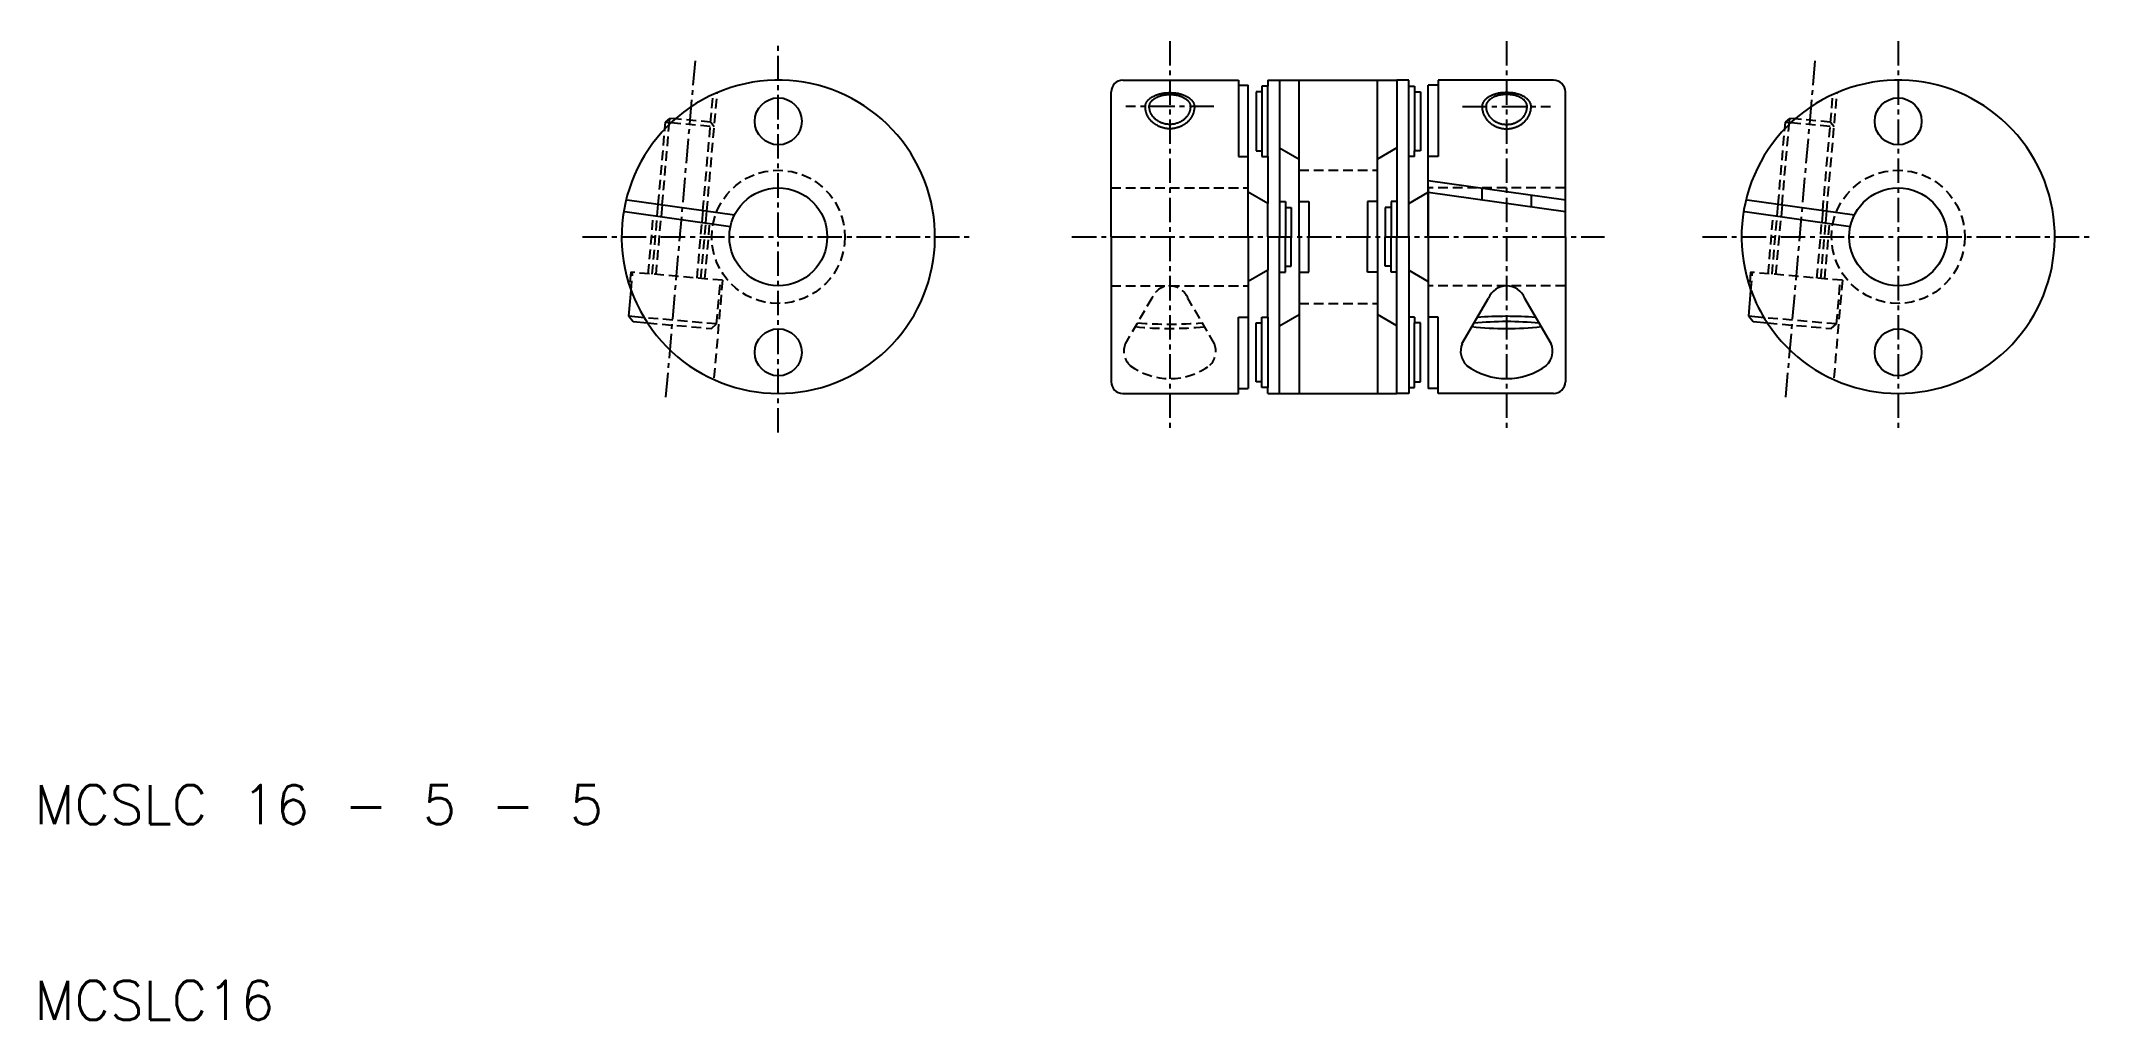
# Model space of a CAD drawing. Extents: x 10 to 115, y 10 to 60.
import ezdxf

# ---------------------------------------------------------------- set-up
doc = ezdxf.new("R2010")
doc.units = 0
doc.linetypes.add('CENTER', pattern=[2, 1.25, -0.25, 0.25, -0.25])
doc.linetypes.add('DASHED', pattern=[0.75, 0.5, -0.25])
doc.layers.get('0').update_dxf_attribs({"linetype": 'CONTINUOUS'})
doc.layers.add('CENTER', color=1, linetype='CENTER')
doc.styles.get("Standard").update_dxf_attribs({"font": 'txt.shx', "width": 0.7, "bigfont": 'bigfont.shx'})

msp = doc.modelspace()

# ---------------------------------------------------------------- linework, layer by layer
at = {"color": 7, "linetype": 'CONTINUOUS'}
for p, q in [((65.6, 58), (71.5, 58)), ((71.5, 58), (71.5, 57.74)), ((71.5, 57.74), (71.5, 54.1)), ((71.5, 57.74), (72, 57.74)), ((72, 52.28), (72, 57.74)), ((73, 57.7), (72.7, 57.7)), ((72.7, 57.7), (72.7, 57.4)), ((73, 58), (73.6, 58)), ((73, 58), (73, 57.7)), ((73, 54.1), (73, 57.7)), ((73.6, 58), (73.6, 50)), ((73.6, 58), (79.6, 58)), ((74.6, 53.97), (74.6, 58)), ((78.6, 53.97), (78.6, 58)), ((79.6, 58), (79.6, 50)), ((80.2, 58), (79.6, 58)), ((80.2, 57.7), (80.2, 58)), ((80.2, 54.1), (80.2, 57.7)), ((80.2, 57.7), (80.5, 57.7)), ((80.5, 57.7), (80.5, 57.4)), ((81.2, 52.28), (81.2, 57.74)), ((81.7, 57.74), (81.2, 57.74)), ((87.6, 58), (81.7, 58)), ((81.7, 58), (81.7, 57.74)), ((81.7, 57.74), (81.7, 54.1)), ((65, 50), (65, 57.4)), ((72.4, 57.4), (72.4, 54.4)), ((72.7, 57.4), (72.4, 57.4)), ((72.7, 57.4), (72.7, 54.4)), ((80.5, 57.4), (80.5, 54.4)), ((80.5, 57.4), (80.8, 57.4)), ((80.8, 57.4), (80.8, 54.4)), ((88.2, 50), (88.2, 57.4)), ((42.21, 55.52), (42.24, 55.86)), ((42.24, 55.86), (42.46, 56.04)), ((42.24, 55.86), (42.53, 55.84)), ((42.73, 56.02), (42.46, 56.04)), ((99.41, 55.52), (99.44, 55.86)), ((99.44, 55.86), (99.66, 56.04)), ((99.44, 55.86), (99.73, 55.84)), ((99.93, 56.02), (99.66, 56.04)), ((73.6, 54.55), (74.6, 53.97)), ((79.6, 54.55), (78.6, 53.97)), ((71.5, 54.1), (72, 54.1)), ((72.4, 54.4), (72.7, 54.4)), ((72.7, 54.4), (72.7, 54.1)), ((72.7, 54.1), (73, 54.1)), ((73, 54.1), (73, 51.7)), ((74.6, 50), (74.6, 53.97)), ((78.6, 50), (78.6, 53.97)), ((80.5, 54.1), (80.2, 54.1)), ((80.2, 51.7), (80.2, 54.1)), ((80.8, 54.4), (80.5, 54.4)), ((80.5, 54.1), (80.5, 54.4)), ((81.7, 54.1), (81.2, 54.1)), ((81.2, 52.88), (88.22, 51.89)), ((81.2, 52.5), (81.2, 50)), ((83.95, 51.89), (83.95, 52.49)), ((40.28, 51.89), (45.77, 51.12)), ((41.82, 51.06), (41.87, 51.67)), ((72, 50), (72, 52.28)), ((73, 51.7), (72, 52.28)), ((73, 50), (73, 51.7)), ((73.6, 51.8), (73.9, 51.8)), ((73.9, 51.8), (73.9, 50)), ((73.9, 51.5), (74.2, 51.5)), ((74.2, 51.5), (74.2, 50)), ((74.6, 51.8), (75.1, 51.8)), ((75.1, 51.8), (75.1, 50)), ((78.1, 51.8), (78.1, 50)), ((78.6, 51.8), (78.1, 51.8)), ((79.3, 51.5), (79, 51.5)), ((79, 51.5), (79, 50)), ((79.6, 51.8), (79.3, 51.8)), ((79.3, 51.8), (79.3, 50)), ((80.2, 51.7), (81.2, 52.28)), ((80.2, 50), (80.2, 51.7)), ((81.2, 52.28), (88.2, 51.29)), ((81.2, 50), (81.2, 52.28)), ((86.45, 52.14), (86.45, 51.54)), ((97.48, 51.89), (102.97, 51.12)), ((99.02, 51.06), (99.07, 51.67)), ((40.16, 51.29), (45.56, 50.53)), ((44.3, 50.71), (44.35, 51.32)), ((97.36, 51.29), (102.76, 50.53)), ((101.5, 50.71), (101.55, 51.32)), ((65, 50), (65, 42.6)), ((72, 50), (72, 47.72)), ((73, 50), (73, 48.3)), ((73.6, 42), (73.6, 50)), ((73.9, 48.2), (73.9, 50)), ((74.2, 48.5), (74.2, 50)), ((74.6, 50), (74.6, 46.03)), ((75.1, 48.2), (75.1, 50)), ((78.1, 48.2), (78.1, 50)), ((78.6, 50), (78.6, 46.03)), ((79, 48.5), (79, 50)), ((79.3, 48.2), (79.3, 50)), ((79.6, 42), (79.6, 50)), ((80.2, 50), (80.2, 48.3)), ((81.2, 50), (81.2, 47.72)), ((88.2, 50), (88.2, 42.6)), ((73, 48.3), (72, 47.72)), ((73, 45.9), (73, 48.3)), ((73.9, 48.5), (74.2, 48.5)), ((79.3, 48.5), (79, 48.5)), ((80.2, 48.3), (80.2, 45.9)), ((80.2, 48.3), (81.2, 47.72)), ((40.37, 45.94), (40.48, 47.26)), ((72, 47.72), (72, 42.26)), ((73.6, 48.2), (73.9, 48.2)), ((74.6, 48.2), (75.1, 48.2)), ((78.6, 48.2), (78.1, 48.2)), ((79.6, 48.2), (79.3, 48.2)), ((81.2, 47.72), (81.2, 42.26)), ((97.57, 45.94), (97.68, 47.26)), ((82.92, 44.54), (84.28, 46.87)), ((86.12, 46.87), (87.48, 44.54)), ((41.15, 45.87), (40.37, 45.94)), ((40.37, 45.94), (40.59, 45.67)), ((40.59, 45.67), (41.32, 45.6)), ((71.5, 42.26), (71.5, 45.9)), ((71.5, 45.9), (72, 45.9)), ((72.4, 42.6), (72.4, 45.6)), ((72.4, 45.6), (72.7, 45.6)), ((72.7, 45.6), (72.7, 45.9)), ((72.7, 45.9), (73, 45.9)), ((72.7, 42.6), (72.7, 45.6)), ((73, 45.9), (73, 42.3)), ((73.6, 45.45), (74.6, 46.03)), ((74.6, 46.03), (74.6, 42)), ((78.6, 46.03), (78.6, 42)), ((79.6, 45.45), (78.6, 46.03)), ((80.2, 45.9), (80.2, 42.3)), ((80.5, 45.9), (80.2, 45.9)), ((80.5, 45.9), (80.5, 45.6)), ((80.5, 42.6), (80.5, 45.6)), ((80.8, 45.6), (80.5, 45.6)), ((80.8, 42.6), (80.8, 45.6)), ((81.7, 45.9), (81.2, 45.9)), ((81.7, 42.26), (81.7, 45.9)), ((97.57, 45.94), (97.79, 45.67)), ((98.35, 45.87), (97.57, 45.94)), ((97.79, 45.67), (98.52, 45.6)), ((65.6, 42), (71.5, 42)), ((71.5, 42.26), (72, 42.26)), ((71.5, 42), (71.5, 42.26)), ((72.7, 42.6), (72.4, 42.6)), ((72.7, 42.3), (72.7, 42.6)), ((73, 42.3), (72.7, 42.3)), ((73, 42), (73, 42.3)), ((73, 42), (73.6, 42)), ((73.6, 42), (79.6, 42)), ((80.2, 42), (79.6, 42)), ((80.2, 42.3), (80.2, 42)), ((80.2, 42.3), (80.5, 42.3)), ((80.5, 42.3), (80.5, 42.6)), ((80.5, 42.6), (80.8, 42.6)), ((81.7, 42.26), (81.2, 42.26)), ((81.7, 42), (81.7, 42.26)), ((87.6, 42), (81.7, 42))]:
    msp.add_line(p, q, dxfattribs=at)
at = {"color": 3, "linetype": 'DASHED'}
for p, q in [((44.15, 51.35), (44.67, 57.27)), ((44.35, 51.32), (44.88, 57.37)), ((101.35, 51.35), (101.87, 57.27)), ((101.55, 51.32), (102.08, 57.37)), ((42.07, 51.64), (42.43, 55.74)), ((42.53, 55.84), (44.73, 55.64)), ((44.55, 55.86), (42.73, 56.02)), ((44.55, 55.86), (44.73, 55.64)), ((99.27, 51.64), (99.63, 55.74)), ((99.73, 55.84), (101.93, 55.64)), ((101.75, 55.86), (99.93, 56.02)), ((101.75, 55.86), (101.93, 55.64)), ((41.87, 51.67), (42.21, 55.52)), ((99.07, 51.67), (99.41, 55.52)), ((65, 52.5), (72, 52.5)), ((74.6, 53.4), (78.6, 53.4)), ((88.2, 52.5), (81.2, 52.5)), ((41.36, 48.11), (41.62, 51.09)), ((41.56, 48.09), (41.82, 51.06)), ((41.76, 48.07), (42.02, 51.03)), ((43.85, 47.89), (44.1, 50.74)), ((44.05, 47.87), (44.3, 50.71)), ((44.25, 47.86), (44.5, 50.68)), ((98.56, 48.11), (98.82, 51.09)), ((98.76, 48.09), (99.02, 51.06)), ((98.96, 48.07), (99.22, 51.03)), ((101.05, 47.89), (101.3, 50.74)), ((101.25, 47.87), (101.5, 50.71)), ((101.45, 47.86), (101.7, 50.68)), ((40.46, 48.19), (40.4, 47.49)), ((45.15, 47.78), (40.46, 48.19)), ((40.48, 47.26), (40.56, 48.18)), ((45.15, 47.78), (44.71, 42.76)), ((44.85, 45.55), (45.05, 47.79)), ((65, 47.5), (72, 47.5)), ((88.2, 47.5), (81.2, 47.5)), ((97.66, 48.19), (97.6, 47.49)), ((102.35, 47.78), (97.66, 48.19)), ((97.68, 47.26), (97.76, 48.18)), ((102.35, 47.78), (101.91, 42.76)), ((102.05, 45.55), (102.25, 47.79)), ((67.08, 46.87), (65.72, 44.54)), ((70.28, 44.54), (68.92, 46.87)), ((74.6, 46.6), (78.6, 46.6)), ((44.85, 45.55), (41.15, 45.87)), ((41.32, 45.6), (44.58, 45.32)), ((44.58, 45.32), (44.85, 45.55)), ((102.05, 45.55), (98.35, 45.87)), ((98.52, 45.6), (101.78, 45.32)), ((101.78, 45.32), (102.05, 45.55))]:
    msp.add_line(p, q, dxfattribs=at)
at = {"color": 3, "linetype": 'CONTINUOUS'}
for p, q in [((42.43, 55.74), (42.46, 56.04)), ((99.63, 55.74), (99.66, 56.04)), ((42.07, 51.64), (42.02, 51.03)), ((99.27, 51.64), (99.22, 51.03)), ((44.15, 51.35), (44.1, 50.74)), ((101.35, 51.35), (101.3, 50.74))]:
    msp.add_line(p, q, dxfattribs=at)
at = {"color": 3, "linetype": 'DASHED'}
for points in [[(66.75, 56.66, 0), (66.75, 56.67, 0), (66.75, 56.69, 0), (66.75, 56.71, 0), (66.76, 56.73, 0), (66.76, 56.74, 0), (66.76, 56.76, 0), (66.77, 56.78, 0), (66.77, 56.8, 0), (66.78, 56.81, 0), (66.79, 56.83, 0), (66.79, 56.85, 0), (66.8, 56.86, 0), (66.81, 56.88, 0), (66.82, 56.9, 0), (66.83, 56.91, 0), (66.84, 56.93, 0), (66.86, 56.94, 0), (66.87, 56.96, 0), (66.88, 56.98, 0), (66.9, 56.99, 0), (66.91, 57.01, 0), (66.93, 57.02, 0), (66.94, 57.04, 0), (66.96, 57.05, 0), (66.98, 57.07, 0), (67, 57.08, 0), (67.01, 57.09, 0), (67.03, 57.11, 0), (67.05, 57.12, 0), (67.07, 57.13, 0), (67.09, 57.15, 0), (67.12, 57.16, 0), (67.14, 57.17, 0), (67.16, 57.18, 0), (67.18, 57.19, 0), (67.21, 57.21, 0), (67.23, 57.22, 0), (67.25, 57.23, 0), (67.28, 57.24, 0), (67.31, 57.25, 0), (67.33, 57.26, 0), (67.36, 57.27, 0), (67.38, 57.27, 0), (67.41, 57.28, 0), (67.44, 57.29, 0), (67.47, 57.3, 0), (67.49, 57.31, 0), (67.52, 57.31, 0), (67.55, 57.32, 0), (67.58, 57.33, 0), (67.61, 57.33, 0), (67.64, 57.34, 0), (67.67, 57.34, 0), (67.7, 57.35, 0), (67.73, 57.35, 0), (67.76, 57.35, 0), (67.79, 57.36, 0), (67.82, 57.36, 0), (67.85, 57.36, 0), (67.88, 57.36, 0), (67.91, 57.36, 0), (67.94, 57.37, 0), (67.97, 57.37, 0), (68, 57.37, 0), (68.03, 57.37, 0), (68.06, 57.37, 0), (68.09, 57.36, 0), (68.12, 57.36, 0), (68.15, 57.36, 0), (68.18, 57.36, 0), (68.21, 57.36, 0), (68.24, 57.35, 0), (68.27, 57.35, 0), (68.3, 57.35, 0), (68.33, 57.34, 0), (68.36, 57.34, 0), (68.39, 57.33, 0), (68.42, 57.33, 0), (68.45, 57.32, 0), (68.48, 57.31, 0), (68.51, 57.31, 0), (68.53, 57.3, 0), (68.56, 57.29, 0), (68.59, 57.28, 0), (68.62, 57.27, 0), (68.64, 57.27, 0), (68.67, 57.26, 0), (68.69, 57.25, 0), (68.72, 57.24, 0), (68.75, 57.23, 0), (68.77, 57.22, 0), (68.79, 57.21, 0), (68.82, 57.19, 0), (68.84, 57.18, 0), (68.86, 57.17, 0), (68.88, 57.16, 0), (68.9, 57.15, 0), (68.93, 57.13, 0), (68.95, 57.12, 0), (68.97, 57.11, 0), (68.99, 57.09, 0), (69, 57.08, 0), (69.02, 57.07, 0), (69.04, 57.05, 0), (69.06, 57.04, 0), (69.07, 57.02, 0), (69.09, 57.01, 0), (69.1, 56.99, 0), (69.12, 56.98, 0), (69.13, 56.96, 0), (69.14, 56.94, 0), (69.15, 56.93, 0), (69.17, 56.91, 0), (69.18, 56.9, 0), (69.19, 56.88, 0), (69.2, 56.86, 0), (69.21, 56.85, 0), (69.21, 56.83, 0), (69.22, 56.81, 0), (69.23, 56.8, 0), (69.23, 56.78, 0), (69.24, 56.76, 0), (69.24, 56.74, 0), (69.24, 56.73, 0), (69.25, 56.71, 0), (69.25, 56.69, 0), (69.25, 56.67, 0), (69.25, 56.66, 0)], [(69.25, 56.66, 0), (69.25, 56.63, 0), (69.25, 56.6, 0), (69.25, 56.57, 0), (69.24, 56.55, 0), (69.24, 56.52, 0), (69.24, 56.49, 0), (69.23, 56.46, 0), (69.23, 56.44, 0), (69.22, 56.41, 0), (69.21, 56.38, 0), (69.21, 56.35, 0), (69.2, 56.33, 0), (69.19, 56.3, 0), (69.18, 56.27, 0), (69.17, 56.25, 0), (69.15, 56.22, 0), (69.14, 56.2, 0), (69.13, 56.17, 0), (69.12, 56.15, 0), (69.1, 56.12, 0), (69.09, 56.1, 0), (69.07, 56.07, 0), (69.06, 56.05, 0), (69.04, 56.02, 0), (69.02, 56, 0), (69, 55.98, 0), (68.99, 55.96, 0), (68.97, 55.94, 0), (68.95, 55.91, 0), (68.93, 55.89, 0), (68.9, 55.87, 0), (68.88, 55.85, 0), (68.86, 55.83, 0), (68.84, 55.81, 0), (68.82, 55.8, 0), (68.79, 55.78, 0), (68.77, 55.76, 0), (68.75, 55.74, 0), (68.72, 55.73, 0), (68.69, 55.71, 0), (68.67, 55.7, 0), (68.64, 55.68, 0), (68.62, 55.67, 0), (68.59, 55.65, 0), (68.56, 55.64, 0), (68.53, 55.63, 0), (68.51, 55.62, 0), (68.48, 55.61, 0), (68.45, 55.6, 0), (68.42, 55.59, 0), (68.39, 55.58, 0), (68.36, 55.57, 0), (68.33, 55.56, 0), (68.3, 55.55, 0), (68.27, 55.55, 0), (68.24, 55.54, 0), (68.21, 55.54, 0), (68.18, 55.53, 0), (68.15, 55.53, 0), (68.12, 55.52, 0), (68.09, 55.52, 0), (68.06, 55.52, 0), (68.03, 55.52, 0), (68, 55.52, 0), (67.97, 55.52, 0), (67.94, 55.52, 0), (67.91, 55.52, 0), (67.88, 55.52, 0), (67.85, 55.53, 0), (67.82, 55.53, 0), (67.79, 55.54, 0), (67.76, 55.54, 0), (67.73, 55.55, 0), (67.7, 55.55, 0), (67.67, 55.56, 0), (67.64, 55.57, 0), (67.61, 55.58, 0), (67.58, 55.59, 0), (67.55, 55.6, 0), (67.52, 55.61, 0), (67.49, 55.62, 0), (67.47, 55.63, 0), (67.44, 55.64, 0), (67.41, 55.65, 0), (67.38, 55.67, 0), (67.36, 55.68, 0), (67.33, 55.7, 0), (67.31, 55.71, 0), (67.28, 55.73, 0), (67.25, 55.74, 0), (67.23, 55.76, 0), (67.21, 55.78, 0), (67.18, 55.8, 0), (67.16, 55.81, 0), (67.14, 55.83, 0), (67.12, 55.85, 0), (67.09, 55.87, 0), (67.07, 55.89, 0), (67.05, 55.91, 0), (67.03, 55.94, 0), (67.01, 55.96, 0), (67, 55.98, 0), (66.98, 56, 0), (66.96, 56.02, 0), (66.94, 56.05, 0), (66.93, 56.07, 0), (66.91, 56.1, 0), (66.9, 56.12, 0), (66.88, 56.15, 0), (66.87, 56.17, 0), (66.86, 56.2, 0), (66.84, 56.22, 0), (66.83, 56.25, 0), (66.82, 56.27, 0), (66.81, 56.3, 0), (66.8, 56.33, 0), (66.79, 56.35, 0), (66.79, 56.38, 0), (66.78, 56.41, 0), (66.77, 56.44, 0), (66.77, 56.46, 0), (66.76, 56.49, 0), (66.76, 56.52, 0), (66.76, 56.55, 0), (66.75, 56.57, 0), (66.75, 56.6, 0), (66.75, 56.63, 0), (66.75, 56.66, 0)], [(66.95, 56.66, 0), (66.95, 56.67, 0), (66.95, 56.69, 0), (66.95, 56.7, 0), (66.96, 56.72, 0), (66.96, 56.73, 0), (66.96, 56.75, 0), (66.97, 56.76, 0), (66.97, 56.78, 0), (66.98, 56.79, 0), (66.98, 56.81, 0), (66.99, 56.82, 0), (67, 56.84, 0), (67, 56.85, 0), (67.01, 56.87, 0), (67.02, 56.88, 0), (67.03, 56.89, 0), (67.04, 56.91, 0), (67.05, 56.92, 0), (67.06, 56.93, 0), (67.07, 56.95, 0), (67.09, 56.96, 0), (67.1, 56.97, 0), (67.11, 56.99, 0), (67.13, 57, 0), (67.14, 57.01, 0), (67.16, 57.02, 0), (67.17, 57.04, 0), (67.19, 57.05, 0), (67.21, 57.06, 0), (67.22, 57.07, 0), (67.24, 57.08, 0), (67.26, 57.09, 0), (67.28, 57.1, 0), (67.29, 57.11, 0), (67.31, 57.12, 0), (67.33, 57.13, 0), (67.35, 57.14, 0), (67.38, 57.15, 0), (67.4, 57.16, 0), (67.42, 57.17, 0), (67.44, 57.18, 0), (67.46, 57.19, 0), (67.48, 57.19, 0), (67.5, 57.2, 0), (67.53, 57.21, 0), (67.55, 57.22, 0), (67.57, 57.22, 0), (67.6, 57.23, 0), (67.62, 57.23, 0), (67.65, 57.24, 0), (67.67, 57.24, 0), (67.69, 57.25, 0), (67.72, 57.25, 0), (67.74, 57.26, 0), (67.77, 57.26, 0), (67.79, 57.26, 0), (67.82, 57.27, 0), (67.85, 57.27, 0), (67.87, 57.27, 0), (67.9, 57.27, 0), (67.92, 57.27, 0), (67.95, 57.27, 0), (67.97, 57.27, 0), (68, 57.27, 0), (68.03, 57.27, 0), (68.05, 57.27, 0), (68.08, 57.27, 0), (68.1, 57.27, 0), (68.13, 57.27, 0), (68.15, 57.27, 0), (68.18, 57.27, 0), (68.21, 57.26, 0), (68.23, 57.26, 0), (68.25, 57.26, 0), (68.28, 57.25, 0), (68.31, 57.25, 0), (68.33, 57.24, 0), (68.35, 57.24, 0), (68.38, 57.23, 0), (68.4, 57.23, 0), (68.43, 57.22, 0), (68.45, 57.22, 0), (68.47, 57.21, 0), (68.5, 57.2, 0), (68.52, 57.19, 0), (68.54, 57.19, 0), (68.56, 57.18, 0), (68.58, 57.17, 0), (68.6, 57.16, 0), (68.62, 57.15, 0), (68.65, 57.14, 0), (68.67, 57.13, 0), (68.69, 57.12, 0), (68.71, 57.11, 0), (68.72, 57.1, 0), (68.74, 57.09, 0), (68.76, 57.08, 0), (68.78, 57.07, 0), (68.79, 57.06, 0), (68.81, 57.05, 0), (68.83, 57.04, 0), (68.84, 57.02, 0), (68.86, 57.01, 0), (68.87, 57, 0), (68.89, 56.99, 0), (68.9, 56.97, 0), (68.91, 56.96, 0), (68.93, 56.95, 0), (68.94, 56.93, 0), (68.95, 56.92, 0), (68.96, 56.91, 0), (68.97, 56.89, 0), (68.98, 56.88, 0), (68.99, 56.87, 0), (69, 56.85, 0), (69, 56.84, 0), (69.01, 56.82, 0), (69.02, 56.81, 0), (69.02, 56.79, 0), (69.03, 56.78, 0), (69.03, 56.76, 0), (69.04, 56.75, 0), (69.04, 56.73, 0), (69.04, 56.72, 0), (69.05, 56.7, 0), (69.05, 56.69, 0), (69.05, 56.67, 0), (69.05, 56.66, 0)], [(69.05, 56.66, 0), (69.05, 56.63, 0), (69.05, 56.61, 0), (69.05, 56.59, 0), (69.04, 56.57, 0), (69.04, 56.55, 0), (69.04, 56.52, 0), (69.03, 56.5, 0), (69.03, 56.48, 0), (69.02, 56.46, 0), (69.02, 56.43, 0), (69.01, 56.41, 0), (69, 56.39, 0), (69, 56.37, 0), (68.99, 56.35, 0), (68.98, 56.33, 0), (68.97, 56.31, 0), (68.96, 56.29, 0), (68.95, 56.27, 0), (68.94, 56.25, 0), (68.93, 56.23, 0), (68.91, 56.21, 0), (68.9, 56.19, 0), (68.89, 56.17, 0), (68.87, 56.15, 0), (68.86, 56.13, 0), (68.84, 56.11, 0), (68.83, 56.09, 0), (68.81, 56.08, 0), (68.79, 56.06, 0), (68.78, 56.04, 0), (68.76, 56.03, 0), (68.74, 56.01, 0), (68.72, 55.99, 0), (68.71, 55.98, 0), (68.69, 55.96, 0), (68.67, 55.95, 0), (68.65, 55.94, 0), (68.62, 55.92, 0), (68.6, 55.91, 0), (68.58, 55.9, 0), (68.56, 55.88, 0), (68.54, 55.87, 0), (68.52, 55.86, 0), (68.5, 55.85, 0), (68.47, 55.84, 0), (68.45, 55.83, 0), (68.43, 55.82, 0), (68.4, 55.81, 0), (68.38, 55.8, 0), (68.35, 55.8, 0), (68.33, 55.79, 0), (68.31, 55.78, 0), (68.28, 55.77, 0), (68.25, 55.77, 0), (68.23, 55.76, 0), (68.21, 55.76, 0), (68.18, 55.76, 0), (68.15, 55.75, 0), (68.13, 55.75, 0), (68.1, 55.75, 0), (68.08, 55.74, 0), (68.05, 55.74, 0), (68.03, 55.74, 0), (68, 55.74, 0), (67.97, 55.74, 0), (67.95, 55.74, 0), (67.92, 55.74, 0), (67.9, 55.75, 0), (67.87, 55.75, 0), (67.85, 55.75, 0), (67.82, 55.76, 0), (67.79, 55.76, 0), (67.77, 55.76, 0), (67.74, 55.77, 0), (67.72, 55.77, 0), (67.69, 55.78, 0), (67.67, 55.79, 0), (67.65, 55.8, 0), (67.62, 55.8, 0), (67.6, 55.81, 0), (67.57, 55.82, 0), (67.55, 55.83, 0), (67.53, 55.84, 0), (67.5, 55.85, 0), (67.48, 55.86, 0), (67.46, 55.87, 0), (67.44, 55.88, 0), (67.42, 55.9, 0), (67.4, 55.91, 0), (67.38, 55.92, 0), (67.35, 55.94, 0), (67.33, 55.95, 0), (67.31, 55.96, 0), (67.29, 55.98, 0), (67.28, 55.99, 0), (67.26, 56.01, 0), (67.24, 56.03, 0), (67.22, 56.04, 0), (67.21, 56.06, 0), (67.19, 56.08, 0), (67.17, 56.09, 0), (67.16, 56.11, 0), (67.14, 56.13, 0), (67.13, 56.15, 0), (67.11, 56.17, 0), (67.1, 56.19, 0), (67.09, 56.21, 0), (67.07, 56.23, 0), (67.06, 56.25, 0), (67.05, 56.27, 0), (67.04, 56.29, 0), (67.03, 56.31, 0), (67.02, 56.33, 0), (67.01, 56.35, 0), (67, 56.37, 0), (67, 56.39, 0), (66.99, 56.41, 0), (66.98, 56.43, 0), (66.98, 56.46, 0), (66.97, 56.48, 0), (66.97, 56.5, 0), (66.96, 56.52, 0), (66.96, 56.55, 0), (66.96, 56.57, 0), (66.95, 56.59, 0), (66.95, 56.61, 0), (66.95, 56.63, 0), (66.95, 56.66, 0)]]:
    msp.add_polyline3d(points, dxfattribs=at)
at = {"color": 3, "linetype": 'CONTINUOUS'}
for points in [[(86.45, 56.66, 0), (86.45, 56.67, 0), (86.45, 56.69, 0), (86.45, 56.71, 0), (86.44, 56.73, 0), (86.44, 56.74, 0), (86.44, 56.76, 0), (86.43, 56.78, 0), (86.43, 56.8, 0), (86.42, 56.81, 0), (86.41, 56.83, 0), (86.41, 56.85, 0), (86.4, 56.86, 0), (86.39, 56.88, 0), (86.38, 56.9, 0), (86.37, 56.91, 0), (86.35, 56.93, 0), (86.34, 56.94, 0), (86.33, 56.96, 0), (86.32, 56.98, 0), (86.3, 56.99, 0), (86.29, 57.01, 0), (86.27, 57.02, 0), (86.26, 57.04, 0), (86.24, 57.05, 0), (86.22, 57.07, 0), (86.2, 57.08, 0), (86.19, 57.09, 0), (86.17, 57.11, 0), (86.15, 57.12, 0), (86.13, 57.13, 0), (86.11, 57.15, 0), (86.08, 57.16, 0), (86.06, 57.17, 0), (86.04, 57.18, 0), (86.02, 57.19, 0), (85.99, 57.21, 0), (85.97, 57.22, 0), (85.94, 57.23, 0), (85.92, 57.24, 0), (85.89, 57.25, 0), (85.87, 57.26, 0), (85.84, 57.27, 0), (85.82, 57.27, 0), (85.79, 57.28, 0), (85.76, 57.29, 0), (85.73, 57.3, 0), (85.71, 57.31, 0), (85.68, 57.31, 0), (85.65, 57.32, 0), (85.62, 57.33, 0), (85.59, 57.33, 0), (85.56, 57.34, 0), (85.53, 57.34, 0), (85.5, 57.35, 0), (85.47, 57.35, 0), (85.44, 57.35, 0), (85.41, 57.36, 0), (85.38, 57.36, 0), (85.35, 57.36, 0), (85.32, 57.36, 0), (85.29, 57.36, 0), (85.26, 57.37, 0), (85.23, 57.37, 0), (85.2, 57.37, 0), (85.17, 57.37, 0), (85.14, 57.37, 0), (85.11, 57.36, 0), (85.08, 57.36, 0), (85.05, 57.36, 0), (85.02, 57.36, 0), (84.99, 57.36, 0), (84.96, 57.35, 0), (84.93, 57.35, 0), (84.9, 57.35, 0), (84.87, 57.34, 0), (84.84, 57.34, 0), (84.81, 57.33, 0), (84.78, 57.33, 0), (84.75, 57.32, 0), (84.72, 57.31, 0), (84.69, 57.31, 0), (84.67, 57.3, 0), (84.64, 57.29, 0), (84.61, 57.28, 0), (84.58, 57.27, 0), (84.56, 57.27, 0), (84.53, 57.26, 0), (84.51, 57.25, 0), (84.48, 57.24, 0), (84.45, 57.23, 0), (84.43, 57.22, 0), (84.41, 57.21, 0), (84.38, 57.19, 0), (84.36, 57.18, 0), (84.34, 57.17, 0), (84.32, 57.16, 0), (84.29, 57.15, 0), (84.27, 57.13, 0), (84.25, 57.12, 0), (84.23, 57.11, 0), (84.21, 57.09, 0), (84.2, 57.08, 0), (84.18, 57.07, 0), (84.16, 57.05, 0), (84.14, 57.04, 0), (84.13, 57.02, 0), (84.11, 57.01, 0), (84.1, 56.99, 0), (84.08, 56.98, 0), (84.07, 56.96, 0), (84.06, 56.94, 0), (84.04, 56.93, 0), (84.03, 56.91, 0), (84.02, 56.9, 0), (84.01, 56.88, 0), (84, 56.86, 0), (83.99, 56.85, 0), (83.99, 56.83, 0), (83.98, 56.81, 0), (83.97, 56.8, 0), (83.97, 56.78, 0), (83.96, 56.76, 0), (83.96, 56.74, 0), (83.96, 56.73, 0), (83.95, 56.71, 0), (83.95, 56.69, 0), (83.95, 56.67, 0), (83.95, 56.66, 0)], [(83.95, 56.66, 0), (83.95, 56.63, 0), (83.95, 56.6, 0), (83.95, 56.57, 0), (83.96, 56.55, 0), (83.96, 56.52, 0), (83.96, 56.49, 0), (83.97, 56.46, 0), (83.97, 56.44, 0), (83.98, 56.41, 0), (83.99, 56.38, 0), (83.99, 56.35, 0), (84, 56.33, 0), (84.01, 56.3, 0), (84.02, 56.27, 0), (84.03, 56.25, 0), (84.04, 56.22, 0), (84.06, 56.2, 0), (84.07, 56.17, 0), (84.08, 56.15, 0), (84.1, 56.12, 0), (84.11, 56.1, 0), (84.13, 56.07, 0), (84.14, 56.05, 0), (84.16, 56.02, 0), (84.18, 56, 0), (84.2, 55.98, 0), (84.21, 55.96, 0), (84.23, 55.94, 0), (84.25, 55.91, 0), (84.27, 55.89, 0), (84.29, 55.87, 0), (84.32, 55.85, 0), (84.34, 55.83, 0), (84.36, 55.81, 0), (84.38, 55.8, 0), (84.41, 55.78, 0), (84.43, 55.76, 0), (84.45, 55.74, 0), (84.48, 55.73, 0), (84.51, 55.71, 0), (84.53, 55.7, 0), (84.56, 55.68, 0), (84.58, 55.67, 0), (84.61, 55.65, 0), (84.64, 55.64, 0), (84.67, 55.63, 0), (84.69, 55.62, 0), (84.72, 55.61, 0), (84.75, 55.6, 0), (84.78, 55.59, 0), (84.81, 55.58, 0), (84.84, 55.57, 0), (84.87, 55.56, 0), (84.9, 55.55, 0), (84.93, 55.55, 0), (84.96, 55.54, 0), (84.99, 55.54, 0), (85.02, 55.53, 0), (85.05, 55.53, 0), (85.08, 55.52, 0), (85.11, 55.52, 0), (85.14, 55.52, 0), (85.17, 55.52, 0), (85.2, 55.52, 0), (85.23, 55.52, 0), (85.26, 55.52, 0), (85.29, 55.52, 0), (85.32, 55.52, 0), (85.35, 55.53, 0), (85.38, 55.53, 0), (85.41, 55.54, 0), (85.44, 55.54, 0), (85.47, 55.55, 0), (85.5, 55.55, 0), (85.53, 55.56, 0), (85.56, 55.57, 0), (85.59, 55.58, 0), (85.62, 55.59, 0), (85.65, 55.6, 0), (85.68, 55.61, 0), (85.71, 55.62, 0), (85.73, 55.63, 0), (85.76, 55.64, 0), (85.79, 55.65, 0), (85.82, 55.67, 0), (85.84, 55.68, 0), (85.87, 55.7, 0), (85.89, 55.71, 0), (85.92, 55.73, 0), (85.94, 55.74, 0), (85.97, 55.76, 0), (85.99, 55.78, 0), (86.02, 55.8, 0), (86.04, 55.81, 0), (86.06, 55.83, 0), (86.08, 55.85, 0), (86.11, 55.87, 0), (86.13, 55.89, 0), (86.15, 55.91, 0), (86.17, 55.94, 0), (86.19, 55.96, 0), (86.2, 55.98, 0), (86.22, 56, 0), (86.24, 56.02, 0), (86.26, 56.05, 0), (86.27, 56.07, 0), (86.29, 56.1, 0), (86.3, 56.12, 0), (86.32, 56.15, 0), (86.33, 56.17, 0), (86.34, 56.2, 0), (86.35, 56.22, 0), (86.37, 56.25, 0), (86.38, 56.27, 0), (86.39, 56.3, 0), (86.4, 56.33, 0), (86.41, 56.35, 0), (86.41, 56.38, 0), (86.42, 56.41, 0), (86.43, 56.44, 0), (86.43, 56.46, 0), (86.44, 56.49, 0), (86.44, 56.52, 0), (86.44, 56.55, 0), (86.45, 56.57, 0), (86.45, 56.6, 0), (86.45, 56.63, 0), (86.45, 56.66, 0)]]:
    msp.add_polyline3d(points, dxfattribs=at)
at = {"color": 7, "linetype": 'CONTINUOUS'}
for points in [[(86.25, 56.66, 0), (86.25, 56.67, 0), (86.25, 56.69, 0), (86.25, 56.7, 0), (86.24, 56.72, 0), (86.24, 56.73, 0), (86.24, 56.75, 0), (86.24, 56.76, 0), (86.23, 56.78, 0), (86.22, 56.79, 0), (86.22, 56.81, 0), (86.21, 56.82, 0), (86.2, 56.84, 0), (86.2, 56.85, 0), (86.19, 56.87, 0), (86.18, 56.88, 0), (86.17, 56.89, 0), (86.16, 56.91, 0), (86.15, 56.92, 0), (86.14, 56.93, 0), (86.13, 56.95, 0), (86.11, 56.96, 0), (86.1, 56.97, 0), (86.09, 56.99, 0), (86.07, 57, 0), (86.06, 57.01, 0), (86.04, 57.02, 0), (86.03, 57.04, 0), (86.01, 57.05, 0), (85.99, 57.06, 0), (85.98, 57.07, 0), (85.96, 57.08, 0), (85.94, 57.09, 0), (85.92, 57.1, 0), (85.9, 57.11, 0), (85.89, 57.12, 0), (85.87, 57.13, 0), (85.85, 57.14, 0), (85.82, 57.15, 0), (85.8, 57.16, 0), (85.78, 57.17, 0), (85.76, 57.18, 0), (85.74, 57.19, 0), (85.72, 57.19, 0), (85.69, 57.2, 0), (85.67, 57.21, 0), (85.65, 57.22, 0), (85.63, 57.22, 0), (85.6, 57.23, 0), (85.58, 57.23, 0), (85.55, 57.24, 0), (85.53, 57.24, 0), (85.5, 57.25, 0), (85.48, 57.25, 0), (85.46, 57.26, 0), (85.43, 57.26, 0), (85.4, 57.26, 0), (85.38, 57.27, 0), (85.35, 57.27, 0), (85.33, 57.27, 0), (85.3, 57.27, 0), (85.28, 57.27, 0), (85.25, 57.27, 0), (85.23, 57.27, 0), (85.2, 57.27, 0), (85.17, 57.27, 0), (85.15, 57.27, 0), (85.12, 57.27, 0), (85.1, 57.27, 0), (85.07, 57.27, 0), (85.05, 57.27, 0), (85.02, 57.27, 0), (85, 57.26, 0), (84.97, 57.26, 0), (84.94, 57.26, 0), (84.92, 57.25, 0), (84.9, 57.25, 0), (84.87, 57.24, 0), (84.85, 57.24, 0), (84.82, 57.23, 0), (84.8, 57.23, 0), (84.77, 57.22, 0), (84.75, 57.22, 0), (84.73, 57.21, 0), (84.71, 57.2, 0), (84.68, 57.19, 0), (84.66, 57.19, 0), (84.64, 57.18, 0), (84.62, 57.17, 0), (84.59, 57.16, 0), (84.57, 57.15, 0), (84.55, 57.14, 0), (84.53, 57.13, 0), (84.51, 57.12, 0), (84.5, 57.11, 0), (84.48, 57.1, 0), (84.46, 57.09, 0), (84.44, 57.08, 0), (84.42, 57.07, 0), (84.41, 57.06, 0), (84.39, 57.05, 0), (84.37, 57.04, 0), (84.36, 57.02, 0), (84.34, 57.01, 0), (84.33, 57, 0), (84.31, 56.99, 0), (84.3, 56.97, 0), (84.29, 56.96, 0), (84.27, 56.95, 0), (84.26, 56.93, 0), (84.25, 56.92, 0), (84.24, 56.91, 0), (84.23, 56.89, 0), (84.22, 56.88, 0), (84.21, 56.87, 0), (84.2, 56.85, 0), (84.19, 56.84, 0), (84.19, 56.82, 0), (84.18, 56.81, 0), (84.18, 56.79, 0), (84.17, 56.78, 0), (84.16, 56.76, 0), (84.16, 56.75, 0), (84.16, 56.73, 0), (84.15, 56.72, 0), (84.15, 56.7, 0), (84.15, 56.69, 0), (84.15, 56.67, 0), (84.15, 56.66, 0)], [(84.15, 56.66, 0), (84.15, 56.63, 0), (84.15, 56.61, 0), (84.15, 56.59, 0), (84.15, 56.57, 0), (84.16, 56.55, 0), (84.16, 56.52, 0), (84.16, 56.5, 0), (84.17, 56.48, 0), (84.18, 56.46, 0), (84.18, 56.43, 0), (84.19, 56.41, 0), (84.19, 56.39, 0), (84.2, 56.37, 0), (84.21, 56.35, 0), (84.22, 56.33, 0), (84.23, 56.31, 0), (84.24, 56.29, 0), (84.25, 56.27, 0), (84.26, 56.25, 0), (84.27, 56.23, 0), (84.29, 56.21, 0), (84.3, 56.19, 0), (84.31, 56.17, 0), (84.33, 56.15, 0), (84.34, 56.13, 0), (84.36, 56.11, 0), (84.37, 56.09, 0), (84.39, 56.08, 0), (84.41, 56.06, 0), (84.42, 56.04, 0), (84.44, 56.03, 0), (84.46, 56.01, 0), (84.48, 55.99, 0), (84.5, 55.98, 0), (84.51, 55.96, 0), (84.53, 55.95, 0), (84.55, 55.94, 0), (84.57, 55.92, 0), (84.59, 55.91, 0), (84.62, 55.9, 0), (84.64, 55.88, 0), (84.66, 55.87, 0), (84.68, 55.86, 0), (84.71, 55.85, 0), (84.73, 55.84, 0), (84.75, 55.83, 0), (84.77, 55.82, 0), (84.8, 55.81, 0), (84.82, 55.8, 0), (84.85, 55.8, 0), (84.87, 55.79, 0), (84.9, 55.78, 0), (84.92, 55.77, 0), (84.94, 55.77, 0), (84.97, 55.76, 0), (85, 55.76, 0), (85.02, 55.76, 0), (85.05, 55.75, 0), (85.07, 55.75, 0), (85.1, 55.75, 0), (85.12, 55.74, 0), (85.15, 55.74, 0), (85.17, 55.74, 0), (85.2, 55.74, 0), (85.23, 55.74, 0), (85.25, 55.74, 0), (85.28, 55.74, 0), (85.3, 55.75, 0), (85.33, 55.75, 0), (85.35, 55.75, 0), (85.38, 55.76, 0), (85.4, 55.76, 0), (85.43, 55.76, 0), (85.46, 55.77, 0), (85.48, 55.77, 0), (85.5, 55.78, 0), (85.53, 55.79, 0), (85.55, 55.8, 0), (85.58, 55.8, 0), (85.6, 55.81, 0), (85.63, 55.82, 0), (85.65, 55.83, 0), (85.67, 55.84, 0), (85.69, 55.85, 0), (85.72, 55.86, 0), (85.74, 55.87, 0), (85.76, 55.88, 0), (85.78, 55.9, 0), (85.8, 55.91, 0), (85.82, 55.92, 0), (85.85, 55.94, 0), (85.87, 55.95, 0), (85.89, 55.96, 0), (85.9, 55.98, 0), (85.92, 55.99, 0), (85.94, 56.01, 0), (85.96, 56.03, 0), (85.98, 56.04, 0), (85.99, 56.06, 0), (86.01, 56.08, 0), (86.03, 56.09, 0), (86.04, 56.11, 0), (86.06, 56.13, 0), (86.07, 56.15, 0), (86.09, 56.17, 0), (86.1, 56.19, 0), (86.11, 56.21, 0), (86.13, 56.23, 0), (86.14, 56.25, 0), (86.15, 56.27, 0), (86.16, 56.29, 0), (86.17, 56.31, 0), (86.18, 56.33, 0), (86.19, 56.35, 0), (86.2, 56.37, 0), (86.2, 56.39, 0), (86.21, 56.41, 0), (86.22, 56.43, 0), (86.22, 56.46, 0), (86.23, 56.48, 0), (86.24, 56.5, 0), (86.24, 56.52, 0), (86.24, 56.55, 0), (86.24, 56.57, 0), (86.25, 56.59, 0), (86.25, 56.61, 0), (86.25, 56.63, 0), (86.25, 56.66, 0)]]:
    msp.add_polyline3d(points, dxfattribs=at)
for centre, radius in [((48, 55.9), 1.2), ((105.2, 55.9), 1.2), ((48, 50), 2.5), ((105.2, 50), 2.5), ((48, 44.1), 1.2), ((105.2, 44.1), 1.2)]:
    msp.add_circle(centre, radius, dxfattribs=at)
at = {"color": 3, "linetype": 'DASHED'}
for centre in [(48, 50), (105.2, 50)]:
    msp.add_circle(centre, 3.4, dxfattribs=at)
at = {"color": 7, "linetype": 'CONTINUOUS'}
for centre, radius, start, end in [((48, 50), 8, 213.3346, 200.0078), ((65.6, 57.4), 0.6, 90, 180), ((87.6, 57.4), 0.6, 0, 90), ((105.2, 50), 8, 213.3346, 200.0078), ((47.87, 49.93), 7.85, 199.8814, 213.4609), ((85.2, 46.49), 1, 22.3753, 157.6247), ((105.07, 49.93), 7.85, 199.8814, 213.4609), ((85.2, 62.16), 16.84, 263.9622, 276.0378), ((85.2, 28.83), 16.84, 84.3028, 95.6972), ((85.2, 24.27), 21.67, 86.0388, 93.9612), ((83.85, 44.16), 1, 157.6247, 226.2023), ((86.55, 44.16), 1, 313.7976, 22.3753), ((85.2, 46.2), 3.44, 233.5572, 306.4429), ((65.6, 42.6), 0.6, 180, 270), ((87.6, 42.6), 0.6, 270, 0)]:
    msp.add_arc(centre, radius, start, end, dxfattribs=at)
at = {"color": 3, "linetype": 'DASHED'}
for centre, radius, start, end in [((68, 46.49), 1, 22.3753, 157.6247), ((68, 62.16), 16.84, 263.9622, 276.0378), ((68, 67.21), 21.67, 265.6138, 274.3862), ((66.65, 44.16), 1, 157.6247, 226.2024), ((69.35, 44.16), 1, 313.7977, 22.3753), ((68, 46.2), 3.44, 233.5572, 306.4429)]:
    msp.add_arc(centre, radius, start, end, dxfattribs=at)
at = {"layer": 'CENTER', "color": 1, "linetype": 'CENTER'}
for p, q in [((48, 40), (48, 60)), ((68, 60), (68, 40)), ((85.2, 60), (85.2, 40)), ((105.2, 60), (105.2, 40)), ((42.26, 41.81), (43.77, 59.06)), ((99.46, 41.81), (100.97, 59.06)), ((70.25, 56.66), (65.75, 56.66)), ((82.95, 56.66), (87.45, 56.66)), ((38, 50), (58, 50)), ((63, 50), (90.2, 50)), ((95.2, 50), (115.2, 50))]:
    msp.add_line(p, q, dxfattribs=at)

# ---------------------------------------------------------------- texts
at = {"color": 7, "linetype": 'CONTINUOUS'}
for s, p in [('MCSLC 16 - 5 - 5', (10, 20)), ('MCSLC16', (10, 10))]:
    msp.add_text(s, height=2, dxfattribs=at).set_placement(p)

doc.saveas('drawing.dxf')
